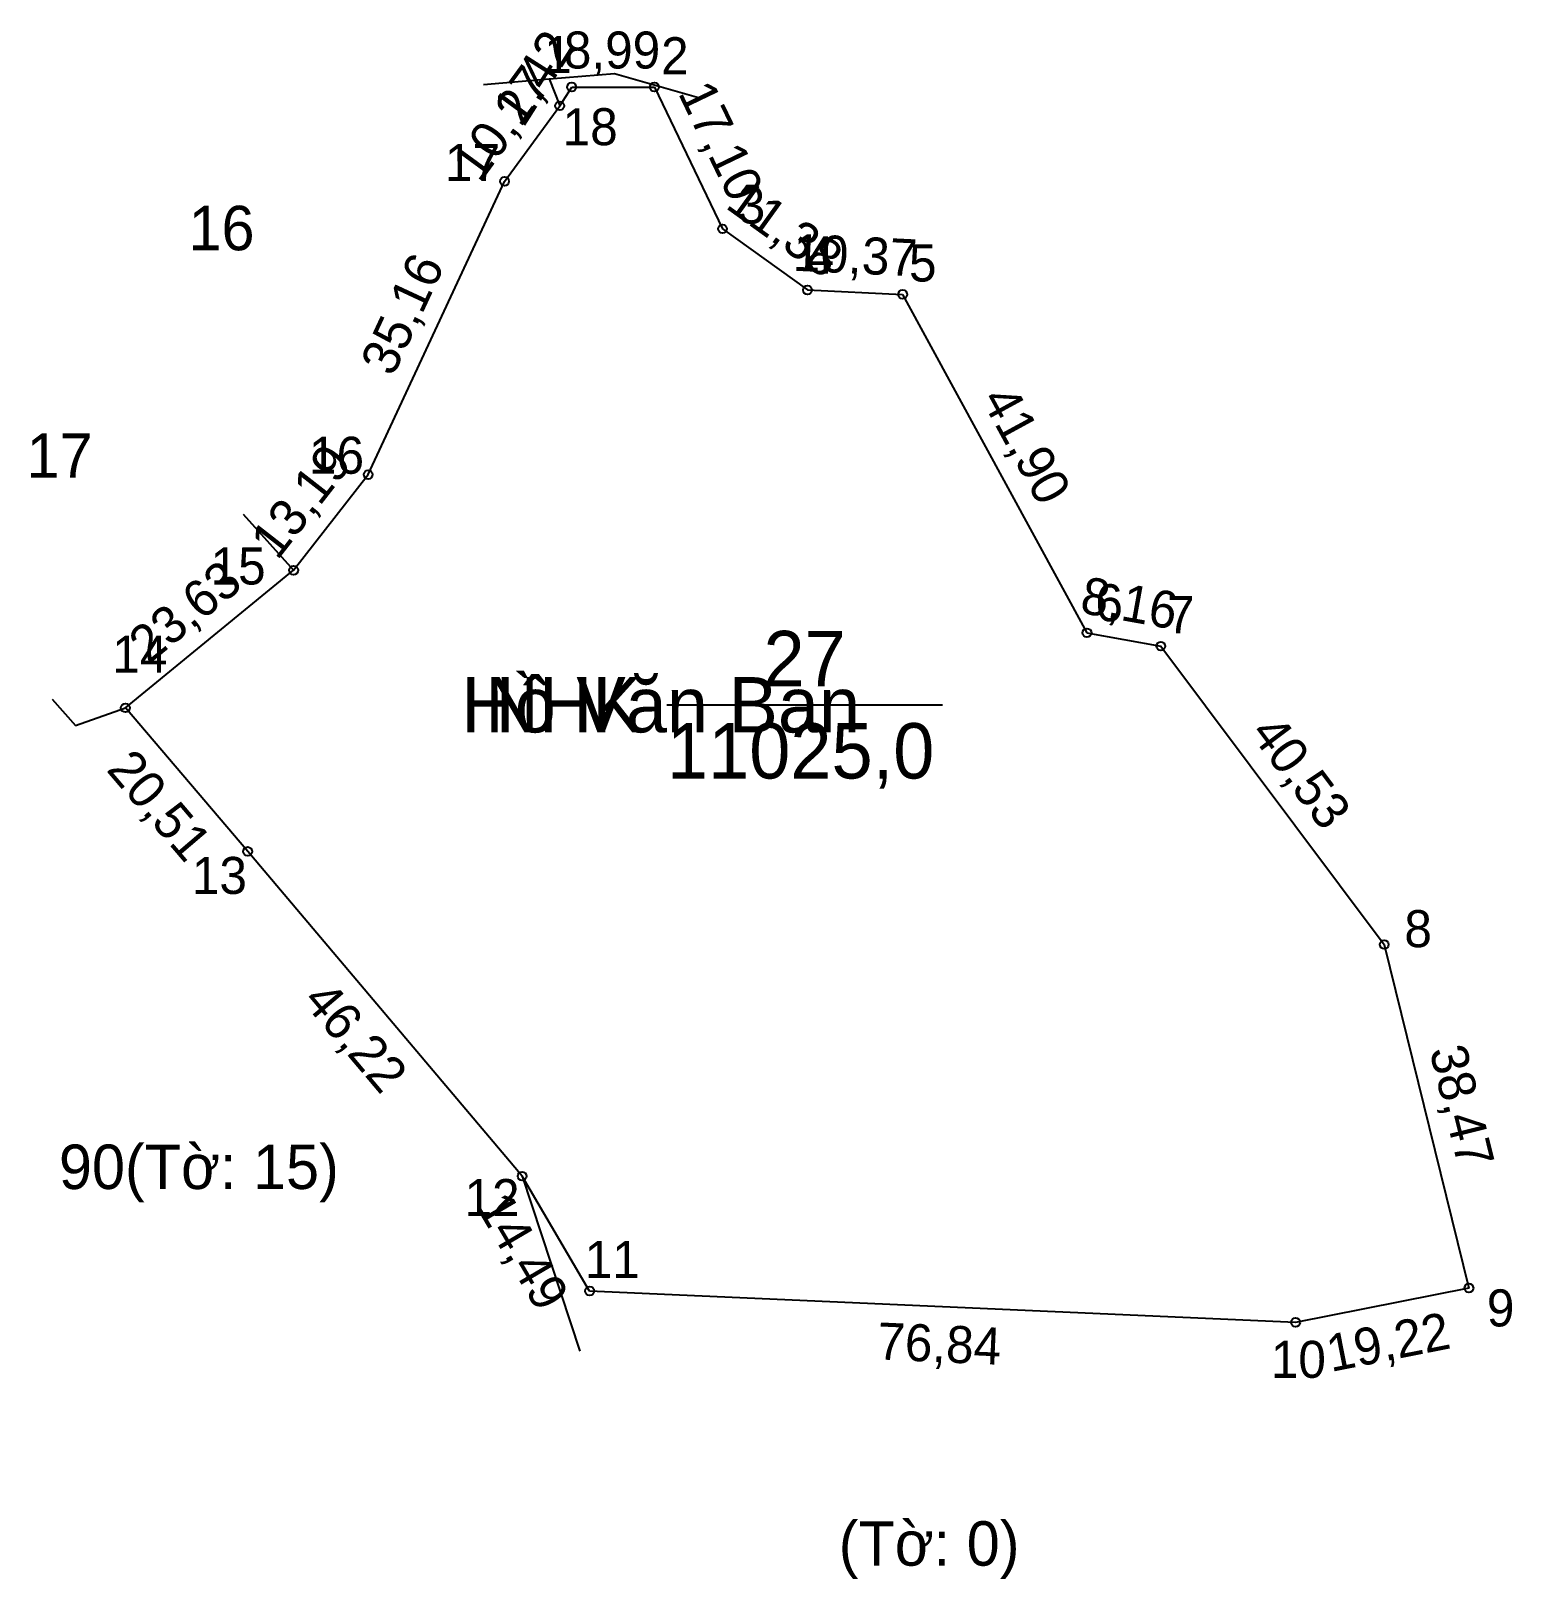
# Model space of a CAD drawing. Extents: x 552002 to 552163, y 1819967 to 1820135.
import ezdxf

# ---------------------------------------------------------------- set-up
doc = ezdxf.new("R2010")
doc.units = 0
for name, color, linetype in [('CanhThua', 7, 'Continuous'), ('ChieuDaiCanhThua', 7, 'Continuous'), ('MocDinhThua', 7, 'Continuous'), ('NhanDiaChinhThua', 7, 'Continuous'), ('NhanTuCan', 7, 'Continuous'), ('RauThua', 7, 'Continuous'), ('SoHieuDinhThua', 7, 'Continuous'), ('TenChuSuDung', 7, 'Continuous')]:
    doc.layers.add(name, color=color, linetype=linetype)

msp = doc.modelspace()

# ---------------------------------------------------------------- linework, layer by layer
at = {"layer": 'CanhThua'}
for p, q in [((552059.61, 1820126.78), (552060.91, 1820128.82)), ((552060.91, 1820128.82), (552069.9, 1820128.82)), ((552069.9, 1820128.82), (552077.31, 1820113.41)), ((552053.61, 1820118.57), (552059.61, 1820126.78)), ((552038.78, 1820086.69), (552053.61, 1820118.57)), ((552077.31, 1820113.41), (552086.55, 1820106.76)), ((552086.55, 1820106.76), (552096.9, 1820106.28)), ((552096.9, 1820106.28), (552116.94, 1820069.49)), ((552030.67, 1820076.29), (552038.78, 1820086.69)), ((552012.38, 1820061.33), (552030.67, 1820076.29)), ((552116.94, 1820069.49), (552124.98, 1820068.04)), ((552124.98, 1820068.04), (552149.27, 1820035.6)), ((552025.68, 1820045.72), (552012.38, 1820061.33)), ((552055.52, 1820010.42), (552025.68, 1820045.72)), ((552149.27, 1820035.6), (552158.48, 1819998.25)), ((552062.86, 1819997.93), (552055.52, 1820010.42)), ((552139.63, 1819994.52), (552062.86, 1819997.93)), ((552158.48, 1819998.25), (552139.63, 1819994.52))]:
    msp.add_line(p, q, dxfattribs=at)
at = {"layer": 'MocDinhThua'}
for centre in [(552060.91, 1820128.82), (552069.9, 1820128.82), (552059.61, 1820126.78), (552053.61, 1820118.57), (552077.31, 1820113.41), (552086.55, 1820106.76), (552096.9, 1820106.28), (552038.78, 1820086.69), (552030.67, 1820076.29), (552116.94, 1820069.49), (552124.98, 1820068.04), (552012.38, 1820061.33), (552025.68, 1820045.72), (552149.27, 1820035.6), (552055.52, 1820010.42), (552158.48, 1819998.25), (552062.86, 1819997.93), (552139.63, 1819994.52)]:
    msp.add_circle(centre, 0.483, dxfattribs=at)
at = {"layer": 'NhanDiaChinhThua'}
msp.add_line((552071.27, 1820061.67), (552101.23, 1820061.67), dxfattribs=at)
at = {"layer": 'RauThua'}
for p, q in [((552058.46, 1820129.7), (552065.56, 1820130.31)), ((552065.56, 1820130.31), (552074.97, 1820127.62)), ((552051.32, 1820129.09), (552058.46, 1820129.7)), ((552058.46, 1820129.7), (552059.61, 1820126.78)), ((552058.46, 1820129.7), (552059.61, 1820126.78)), ((552025.2, 1820082.37), (552030.67, 1820076.29)), ((552004.4, 1820062.28), (552006.96, 1820059.4)), ((552006.96, 1820059.4), (552012.38, 1820061.33)), ((552055.52, 1820010.42), (552061.8, 1819991.38))]:
    msp.add_line(p, q, dxfattribs=at)

# ---------------------------------------------------------------- texts
at = {"layer": 'ChieuDaiCanhThua'}
for s, rotation, p in [('8,99', 359.9618, (552060.06, 1820130.84)), ('2,42', 57.6105, (552055.71, 1820124.39)), ('10,17', 53.8401, (552050.91, 1820118.29)), ('17,10', 295.6958, (552072.43, 1820128.2)), ('11,38', 324.2551, (552077.5, 1820115.76)), ('10,37', 357.3186, (552084.92, 1820108.86)), ('35,16', 65.053, (552041.46, 1820097.22)), ('41,90', 298.5764, (552105.39, 1820094.9)), ('13,19', 52.0526, (552028.89, 1820077.28)), ('23,63', 39.2809, (552014.9, 1820066)), ('8,16', 349.7944, (552116.06, 1820071.69)), ('40,53', 306.8227, (552134.59, 1820058.56)), ('20,51', 310.4316, (552010.21, 1820054.57)), ('46,22', 310.2087, (552031.54, 1820029.43)), ('38,47', 283.8545, (552154.17, 1820024.11)), ('14,49', 300.4395, (552050.48, 1820007.07)), ('19,22', 11.2135, (552143.47, 1819989.12)), ('76,84', 357.4543, (552094.08, 1819990.5))]:
    msp.add_text(s, height=4.025, rotation=rotation, dxfattribs=at).set_placement(p)
at = {"layer": 'NhanDiaChinhThua'}
for s, p in [('27', (552081.77, 1820063.68)), ('NHK', (552051.53, 1820058.66)), ('11025,0', (552071.27, 1820053.65))]:
    msp.add_text(s, height=6.016, dxfattribs=at).set_placement(p)
at = {"layer": 'NhanTuCan'}
for s, p in [('16', (552019.24, 1820111.08)), ('17', (552001.62, 1820086.34)), ('90(Tờ: 15)', (552005.15, 1820009.02)), ('(Tờ: 0)', (552089.95, 1819968.07))]:
    msp.add_text(s, height=4.83, dxfattribs=at).set_placement(p)
at = {"layer": 'SoHieuDinhThua'}
for s, height, p in [('1', 4.03, (552057.92, 1820130.34)), ('2', 4.03, (552070.63, 1820130.21)), ('18', 4.025, (552059.93, 1820122.5)), ('17', 4.025, (552047.14, 1820118.6)), ('3', 4.03, (552078.96, 1820113.98)), ('4', 4.03, (552086.45, 1820108.55)), ('5', 4.03, (552097.59, 1820107.68)), ('16', 4.025, (552032.35, 1820086.78)), ('15', 4.025, (552021.64, 1820074.74)), ('6', 4.03, (552117.86, 1820070.74)), ('7', 4.03, (552125.65, 1820069.45)), ('14', 4.025, (552010.95, 1820065.15)), ('13', 4.025, (552019.61, 1820041.1)), ('8', 4.03, (552151.46, 1820035.31)), ('12', 4.025, (552049.26, 1820006.08)), ('11', 4.025, (552062.33, 1819999.36)), ('9', 4.03, (552160.43, 1819994.08)), ('10', 4.025, (552136.94, 1819988.49))]:
    msp.add_text(s, height=height, dxfattribs=at).set_placement(p)
at = {"layer": 'TenChuSuDung'}
msp.add_text('Hồ Văn Ban', height=6.016, dxfattribs=at).set_placement((552048.9, 1820058.66))

doc.saveas('drawing.dxf')
